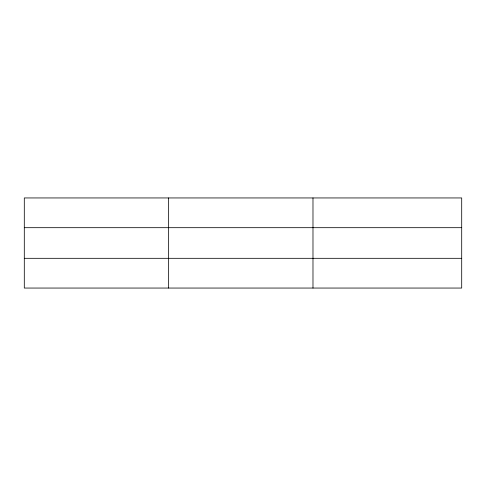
<?xml version="1.0" encoding="UTF-8"?>
<svg xmlns="http://www.w3.org/2000/svg" width="486" height="486" viewBox="0 0 486 486"><rect width="100%" height="100%" fill="white"/><g stroke="black" fill="none" stroke-linecap="round" stroke-linejoin="round"><path stroke-width="0.73" d="M168.642 197.948L168.642 288.052M312.984 197.948L312.984 288.052M461.7 227.685L461.7 197.948L24.3 197.948L24.3 288.052L461.7 288.052L461.7 227.685L24.3 227.685M24.3 258.315L461.7 258.315"/></g></svg>
